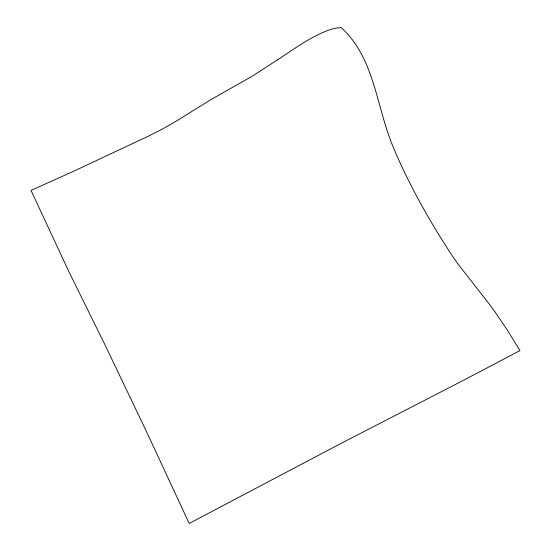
<?xml version="1.0" encoding="UTF-8"?>
<svg xmlns="http://www.w3.org/2000/svg" width="551" height="551" viewBox="0 0 551 551"><rect width="100%" height="100%" fill="white"/><g stroke="black" fill="none" stroke-linecap="round" stroke-linejoin="round"><path stroke-width="0.83" d="M277.573 59.797L252.406 76.066L211.157 99.497L175.969 121.303L162.483 129.037L148.853 135.911L73.848 171.161L31.035 190.412L68.889 271.698L104.201 343.211L142.64 423.505A1258.746 275.397 67.2 0 1 146.869 432.432L189.213 523.45L342.364 442.715L451.483 386.492A158.984 3.058 -27.5 0 0 482.4 370.389L519.965 350.601L507.03 329.643L495.356 312.424A148.529 46.787 59.7 0 0 489.309 304.145L458.942 265.272A155.706 69.454 63.4 0 1 453.397 257.531C430.111 222.06 408.89 184.957 392.636 145.705A134.196 57.559 65.8 0 1 387.759 132.433C375.61 96.329 370.975 54.521 341.145 27.55L336.144 28.135A38.391 15.483 -32.7 0 0 328.286 30.271C309.841 37.172 293.972 49.184 277.573 59.797"/></g></svg>
